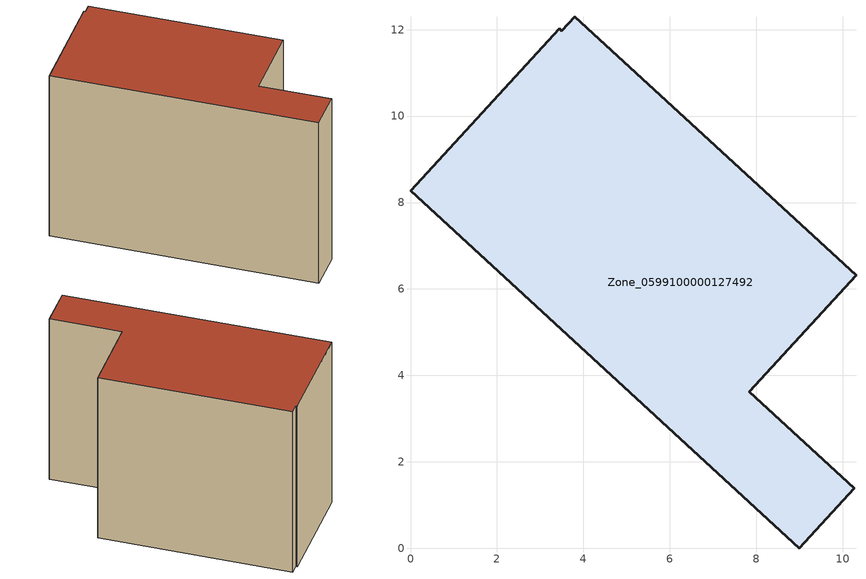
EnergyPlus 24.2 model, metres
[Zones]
Zone_0599100000127492
 floor ground (C_G): 3.8,12.3 10.31,6.31 7.84,3.62 10.27,1.39 8.99,0 0,8.27 3.44,12.02 3.5,11.97 z0
 wall outside (C_F): 8.99,0 10.27,1.39 7.84,3.62 10.31,6.31 3.8,12.3 3.5,11.97 3.44,12.02 0,8.27 8.99,0 z0:8.48
 roof outside (C_R): 10.31,6.31 3.8,12.3 3.5,11.97 3.44,12.02 0,8.27 8.99,0 10.27,1.39 7.84,3.62 z8.48
[BUILDING]
Pand.0599100000127492: North Axis=0; Terrain=City; Loads Convergence Tolerance Value=0.04; Temperature Convergence Tolerance Value=0.4; Solar Distribution=FullExterior; Maximum Number of Warmup Days=25; Minimum Number of Warmup Days=1
[Site:Location]
Rotterdam.The.Hague.AP_ZH_NLD Design_Conditions: Latitude=51.96; Longitude=4.45; Time Zone=1; Elevation=-4.5
[SITE:GROUNDTEMPERATURE:BUILDINGSURFACE]
18, 18, 18, 18, 18, 18, 18, 18, 18, 18, 18, 18
[MATERIAL] Thermal Absorptance=0.9; Solar Absorptance=0.7; Visible Absorptance=0.7
Name | Roughness | Thickness | Conductivity | Density | Specific Heat
G.TC.1975-1991 | MediumSmooth | 0.15 | 0.288461 | 540 | 1210
F.TC.1975-1991 | Rough | 0.3 | 0.230769 | 1920 | 840
R.TC.1975-1991 | MediumRough | 0.2 | 0.153846 | 1500 | 1000
[CONSTRUCTION]
C_G: G.TC.1975-1991
C_F: F.TC.1975-1991
C_R: R.TC.1975-1991
[ZONE]
Zone_0599100000127492: Type=1; Multiplier=1; Ceiling Height=Autocalculate; Volume=Autocalculate; Floor Area=autocalculate; Part of Total Floor Area=Yes
[ZONEINFILTRATION:DESIGNFLOWRATE]
Infil_Zone_0599100000127492: Zone or ZoneList or Space or SpaceList=Zone_0599100000127492; Schedule=AlwaysOn; Design Flow Rate Calculation Method=Flow/Area; Flow Rate per Floor Area=0.003; Constant Term Coefficient=1; Temperature Term Coefficient=0; Velocity Term Coefficient=0; Velocity Squared Term Coefficient=0
[HVACTEMPLATE:ZONE:IDEALLOADSAIRSYSTEM]
Zone_0599100000127492: Maximum Heating Supply Air Temperature=50; Minimum Cooling Supply Air Temperature=13; Maximum Heating Supply Air Humidity Ratio=0.0156; Minimum Cooling Supply Air Humidity Ratio=0.0077; Heating Limit=NoLimit; Cooling Limit=NoLimit; Dehumidification Control Type=ConstantSensibleHeatRatio; Cooling Sensible Heat Ratio=0.7; Dehumidification Setpoint=60; Humidification Control Type=None; Humidification Setpoint=30; Outdoor Air Method=None; Outdoor Air Flow Rate per Person=0.00944; Outdoor Air Flow Rate per Zone Floor Area=0; Outdoor Air Flow Rate per Zone=0; Demand Controlled Ventilation Type=None; Outdoor Air Economizer Type=NoEconomizer; Heat Recovery Type=None; Sensible Heat Recovery Effectiveness=0.7; Latent Heat Recovery Effectiveness=0.65
[ZONECONTROL:THERMOSTAT]
ThermostatControl_Zone_0599100000127492: Zone or ZoneList=Zone_0599100000127492; Control Type Schedule=DualSetpointControlType; Control 1=Thermostat_Zone_0599100000127492; Temperature Difference Between Cutout And Setpoint=0
[THERMOSTATSETPOINT:DUALSETPOINT]
Thermostat_Zone_0599100000127492: Heating Setpoint Temperature Schedule=HeatingSetpoint_Zone_0599100000127492; Cooling Setpoint Temperature Schedule=CoolingSetpoint_Zone_0599100000127492
[SCHEDULE:COMPACT]
HeatingSetpoint_Zone_0599100000127492: Through: 12/31, For: AllDays, Until: 24:00, 21
CoolingSetpoint_Zone_0599100000127492: Through: 12/31, For: AllDays, Until: 24:00, 24
DualSetpointControlType: Through: 12/31, For: AllDays, Until: 24:00, 4
AlwaysOn: Through: 12/31, For: AllDays, Until: 24:00, 1
